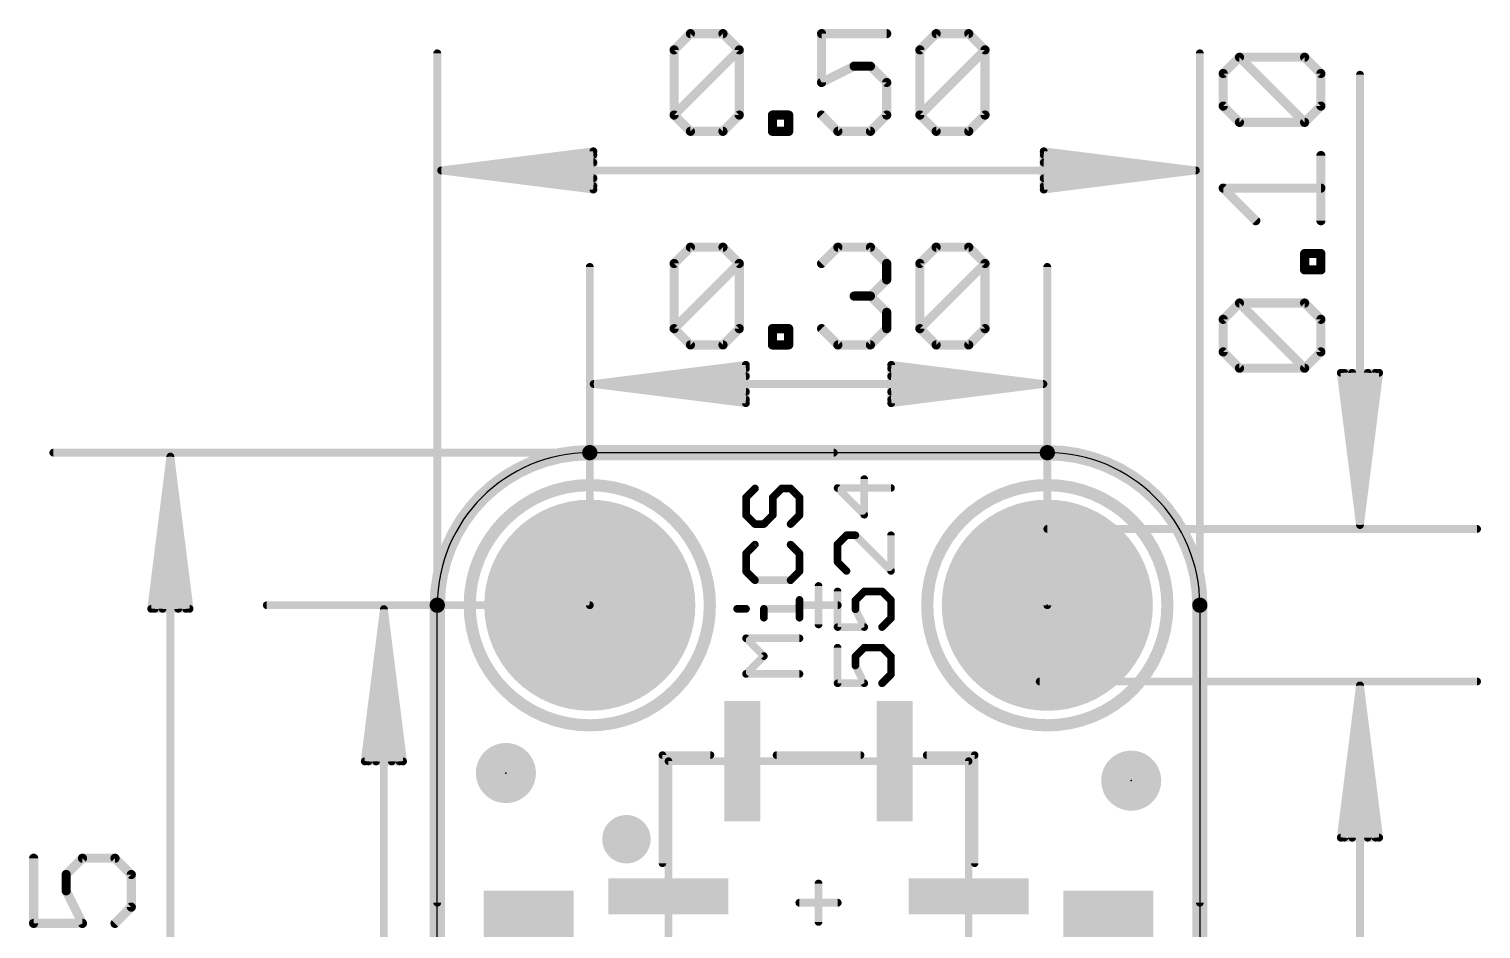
# Model space of a CAD drawing. Extents: x -6.8 to 18.4, y -5.3 to 26.1.
# Drawn here: x -6.8 to 17.38, y 11.12 to 26.1 of the extents above; entities that cross this region are included whole.
import ezdxf

# ---------------------------------------------------------------- set-up
doc = ezdxf.new("R2010")
doc.units = 0
for name, color, linetype in [('1', 12, 'CONTINUOUS'), ('17', 110, 'CONTINUOUS'), ('20', 53, 'CONTINUOUS'), ('21', 40, 'CONTINUOUS'), ('23', 40, 'CONTINUOUS'), ('47', 253, 'CONTINUOUS'), ('51', 253, 'CONTINUOUS')]:
    doc.layers.add(name, color=color, linetype=linetype)

# ---------------------------------------------------------------- blocks, each defined once
blk = doc.blocks.new('PIE')
at = {"const_width": 0.5}
blk.add_lwpolyline([(0, -0.25, 1), (0, 0.25, 1), (0, -0.25)], format="xyb", dxfattribs=at)
blk = doc.blocks.new('RECT')
blk.add_solid([(-0.5, -0.5), (0.5, -0.5), (-0.5, 0.5), (0.5, 0.5)])
blk = doc.blocks.new('ROUNDP')
at = {"const_width": 0.5}
blk.add_lwpolyline([(0, -0.25, 1), (0, 0.25, 1), (0, -0.25)], format="xyb", dxfattribs=at)

msp = doc.modelspace()

# ---------------------------------------------------------------- linework, layer by layer
at = {"layer": '1'}
for points, const_width in [([(2.54, 19.05, 0.4142), (0, 16.51)], 0.254), ([(2.54, 19.1135, 1), (2.54, 18.9865)], 0.127), ([(2.54, 18.9865, 1), (2.54, 19.1135)], 0.127), ([(12.7, 16.51, 0.4142), (10.16, 19.05)], 0.254), ([(10.16, 19.1135, 1), (10.16, 18.9865)], 0.127), ([(10.16, 18.9865, 1), (10.16, 19.1135)], 0.127), ([(0.0635, 16.51, 1), (-0.0635, 16.51)], 0.127), ([(-0.0635, 16.51, 1), (0.0635, 16.51)], 0.127), ([(12.7635, 16.51, 1), (12.6365, 16.51)], 0.127), ([(12.6365, 16.51, 1), (12.7635, 16.51)], 0.127)]:
    msp.add_lwpolyline(points, format="xyb", dxfattribs=dict(at, const_width=const_width))
at = {"layer": '1', "const_width": 0.254}
for points in [[(2.54, 19.05), (10.16, 19.05)], [(0, 0), (0, 16.51)], [(12.7, 16.51), (12.7, 0)]]:
    msp.add_lwpolyline(points, dxfattribs=at)
at = {"layer": '20'}
for p, q in [((2.54, 19.05), (10.16, 19.05)), ((0, 2.54), (0, 16.51)), ((12.7, 16.51), (12.7, 2.54))]:
    msp.add_line(p, q, dxfattribs=at)
for centre, start, end in [((2.54, 16.51), 90, 180), ((10.16, 16.51), 0, 90)]:
    msp.add_arc(centre, 2.54, start, end, dxfattribs=at)
at = {"layer": '21', "const_width": 0.127}
for points in [[(7.1116, 18.017), (7.1116, 18.6102)], [(5.291, 18.4543), (5.1427, 18.306)], [(5.5876, 18.306), (5.7359, 18.4543)], [(5.7359, 18.4543), (5.8842, 18.4543)], [(5.8842, 18.4543), (6.0325, 18.306)], [(7.5565, 18.4619), (6.6667, 18.4619)], [(6.6667, 18.4619), (7.1116, 18.017)], [(5.1427, 18.306), (5.1427, 18.0094)], [(5.5876, 18.0094), (5.5876, 18.306)], [(6.0325, 18.306), (6.0325, 18.0094)], [(5.1427, 18.0094), (5.291, 17.8611)], [(5.291, 17.8611), (5.4393, 17.8611)], [(5.4393, 17.8611), (5.5876, 18.0094)], [(6.0325, 18.0094), (5.8842, 17.8611)], [(6.815, 17.6747), (6.6667, 17.5264)], [(6.9633, 17.6747), (6.815, 17.6747)], [(7.5565, 17.0815), (6.9633, 17.6747)], [(7.5565, 17.6747), (7.5565, 17.0815)], [(5.291, 17.5187), (5.1427, 17.3705)], [(5.1427, 17.3705), (5.1427, 17.0739)], [(6.0325, 17.3705), (5.8842, 17.5187)], [(6.0325, 17.0739), (6.0325, 17.3705)], [(6.6667, 17.5264), (6.6667, 17.2298)], [(6.6667, 17.2298), (6.815, 17.0815)], [(5.1427, 17.0739), (5.291, 16.9256)], [(5.291, 16.9256), (5.8842, 16.9256)], [(5.8842, 16.9256), (6.0325, 17.0739)], [(6.6667, 16.7392), (6.6667, 16.146)], [(6.9633, 16.5909), (7.1116, 16.7392)], [(7.1116, 16.7392), (7.4082, 16.7392)], [(7.4082, 16.7392), (7.5565, 16.5909)], [(4.9944, 16.4502), (5.1427, 16.4502)], [(5.4393, 16.3019), (5.4393, 16.4502)], [(5.4393, 16.4502), (6.0325, 16.4502)], [(6.0325, 16.3019), (6.0325, 16.5985)], [(6.9633, 16.4426), (6.9633, 16.5909)], [(7.1116, 16.146), (6.9633, 16.4426)], [(7.5565, 16.5909), (7.5565, 16.2943)], [(6.6667, 16.146), (7.1116, 16.146)], [(7.5565, 16.2943), (7.4082, 16.146)], [(5.4393, 15.663), (5.1427, 15.9596)], [(5.1427, 15.9596), (6.0325, 15.9596)], [(5.1427, 15.3664), (5.4393, 15.663)], [(6.6667, 15.8036), (6.6667, 15.2105)], [(6.9633, 15.6553), (7.1116, 15.8036)], [(6.9633, 15.507), (6.9633, 15.6553)], [(7.1116, 15.8036), (7.4082, 15.8036)], [(7.4082, 15.8036), (7.5565, 15.6553)], [(7.5565, 15.6553), (7.5565, 15.3588)], [(7.1116, 15.2105), (6.9633, 15.507)], [(6.0325, 15.3664), (5.1427, 15.3664)], [(6.6667, 15.2105), (7.1116, 15.2105)], [(7.5565, 15.3588), (7.4082, 15.2105)], [(3.75, 12.214), (3.75, 14.014)], [(3.75, 14.014), (4.55, 14.014)], [(5.65, 14.014), (7.05, 14.014)], [(8.95, 14.014), (8.15, 14.014)], [(8.95, 12.214), (8.95, 14.014)]]:
    msp.add_lwpolyline(points, dxfattribs=at)
at = {"layer": '21'}
for points, const_width in [([(7.1434, 18.6102, 1), (7.0799, 18.6102)], 0.0635), ([(2.54, 14.51, 1), (2.54, 18.51, 1), (2.54, 14.51)], 0.2032), ([(5.3135, 18.4318, 1), (5.2686, 18.4767)], 0.0635), ([(5.7359, 18.486, 1), (5.7359, 18.4225)], 0.0635), ([(5.7584, 18.4318, 1), (5.7135, 18.4767)], 0.0635), ([(5.9067, 18.4767, 1), (5.8618, 18.4318)], 0.0635), ([(5.8842, 18.4225, 1), (5.8842, 18.486)], 0.0635), ([(6.6667, 18.4936, 1), (6.6667, 18.4301)], 0.0635), ([(6.6892, 18.4843, 1), (6.6443, 18.4394)], 0.0635), ([(7.5565, 18.4301, 1), (7.5565, 18.4936)], 0.0635), ([(10.16, 14.51, 1), (10.16, 18.51, 1), (10.16, 14.51)], 0.2032), ([(5.1745, 18.306, 1), (5.111, 18.306)], 0.0635), ([(5.1203, 18.3284, 1), (5.1652, 18.2835)], 0.0635), ([(5.6194, 18.306, 1), (5.5559, 18.306)], 0.0635), ([(5.5652, 18.3284, 1), (5.6101, 18.2835)], 0.0635), ([(6.0643, 18.306, 1), (6.0008, 18.306)], 0.0635), ([(6.01, 18.2835, 1), (6.055, 18.3284)], 0.0635), ([(5.111, 18.0094, 1), (5.1745, 18.0094)], 0.0635), ([(5.1652, 18.0318, 1), (5.1203, 17.9869)], 0.0635), ([(5.291, 17.8928, 1), (5.291, 17.8293)], 0.0635), ([(5.2686, 17.8386, 1), (5.3135, 17.8835)], 0.0635), ([(5.4169, 17.8835, 1), (5.4618, 17.8386)], 0.0635), ([(5.4393, 17.8293, 1), (5.4393, 17.8928)], 0.0635), ([(5.5559, 18.0094, 1), (5.6194, 18.0094)], 0.0635), ([(5.6101, 17.9869, 1), (5.5652, 18.0318)], 0.0635), ([(5.8618, 17.8835, 1), (5.9067, 17.8386)], 0.0635), ([(6.0008, 18.0094, 1), (6.0643, 18.0094)], 0.0635), ([(6.055, 17.9869, 1), (6.01, 18.0318)], 0.0635), ([(7.0799, 18.017, 1), (7.1434, 18.017)], 0.0635), ([(7.0892, 17.9946, 1), (7.1341, 18.0395)], 0.0635), ([(6.815, 17.7064, 1), (6.815, 17.6429)], 0.0635), ([(6.8375, 17.6522, 1), (6.7926, 17.6971)], 0.0635), ([(6.9858, 17.6971, 1), (6.9409, 17.6522)], 0.0635), ([(6.9633, 17.6429, 1), (6.9633, 17.7064)], 0.0635), ([(7.5883, 17.6747, 1), (7.5248, 17.6747)], 0.0635), ([(5.1745, 17.3705, 1), (5.111, 17.3705)], 0.0635), ([(5.1203, 17.3929, 1), (5.1652, 17.348)], 0.0635), ([(5.3135, 17.4963, 1), (5.2686, 17.5412)], 0.0635), ([(5.9067, 17.5412, 1), (5.8618, 17.4963)], 0.0635), ([(6.0643, 17.3705, 1), (6.0008, 17.3705)], 0.0635), ([(6.01, 17.348, 1), (6.055, 17.3929)], 0.0635), ([(6.6985, 17.5264, 1), (6.635, 17.5264)], 0.0635), ([(6.6443, 17.5488, 1), (6.6892, 17.5039)], 0.0635), ([(6.6892, 17.2522, 1), (6.6443, 17.2073)], 0.0635), ([(6.635, 17.2298, 1), (6.6985, 17.2298)], 0.0635), ([(5.111, 17.0739, 1), (5.1745, 17.0739)], 0.0635), ([(5.1652, 17.0963, 1), (5.1203, 17.0514)], 0.0635), ([(5.291, 16.9573, 1), (5.291, 16.8938)], 0.0635), ([(5.2686, 16.9031, 1), (5.3135, 16.948)], 0.0635), ([(5.8618, 16.948, 1), (5.9067, 16.9031)], 0.0635), ([(5.8842, 16.8938, 1), (5.8842, 16.9573)], 0.0635), ([(6.0008, 17.0739, 1), (6.0643, 17.0739)], 0.0635), ([(6.055, 17.0514, 1), (6.01, 17.0963)], 0.0635), ([(6.7926, 17.059, 1), (6.8375, 17.1039)], 0.0635), ([(7.5248, 17.0815, 1), (7.5883, 17.0815)], 0.0635), ([(7.534, 17.059, 1), (7.579, 17.1039)], 0.0635), ([(6.6985, 16.7392, 1), (6.635, 16.7392)], 0.0635), ([(7.1116, 16.7709, 1), (7.1116, 16.7074)], 0.0635), ([(7.1341, 16.7167, 1), (7.0892, 16.7616)], 0.0635), ([(7.4307, 16.7616, 1), (7.3858, 16.7167)], 0.0635), ([(7.4082, 16.7074, 1), (7.4082, 16.7709)], 0.0635), ([(4.9944, 16.4819, 1), (4.9944, 16.4184)], 0.0635), ([(5.1427, 16.4184, 1), (5.1427, 16.4819)], 0.0635), ([(5.4393, 16.4819, 1), (5.4393, 16.4184)], 0.0635), ([(5.4711, 16.4502, 1), (5.4076, 16.4502)], 0.0635), ([(6.0643, 16.5985, 1), (6.0008, 16.5985)], 0.0635), ([(6.0325, 16.4184, 1), (6.0325, 16.4819)], 0.0635), ([(6.9917, 16.4568, 1), (6.9349, 16.4284)], 0.0635), ([(6.9951, 16.5909, 1), (6.9316, 16.5909)], 0.0635), ([(6.9409, 16.6133, 1), (6.9858, 16.5684)], 0.0635), ([(6.9316, 16.4426, 1), (6.9951, 16.4426)], 0.0635), ([(7.5883, 16.5909, 1), (7.5248, 16.5909)], 0.0635), ([(7.534, 16.5684, 1), (7.579, 16.6133)], 0.0635), ([(5.4076, 16.3019, 1), (5.4711, 16.3019)], 0.0635), ([(6.0008, 16.3019, 1), (6.0643, 16.3019)], 0.0635), ([(6.6667, 16.1777, 1), (6.6667, 16.1142)], 0.0635), ([(7.1116, 16.1142, 1), (7.1116, 16.1777)], 0.0635), ([(7.5248, 16.2943, 1), (7.5883, 16.2943)], 0.0635), ([(7.579, 16.2718, 1), (7.534, 16.3167)], 0.0635), ([(5.1427, 15.9913, 1), (5.1427, 15.9278)], 0.0635), ([(5.1652, 15.982, 1), (5.1203, 15.9371)], 0.0635), ([(6.0325, 15.9278, 1), (6.0325, 15.9913)], 0.0635), ([(6.635, 16.146, 1), (6.6985, 16.146)], 0.0635), ([(7.0832, 16.1318, 1), (7.14, 16.1602)], 0.0635), ([(7.3858, 16.1684, 1), (7.4307, 16.1235)], 0.0635), ([(5.4618, 15.6405, 1), (5.4169, 15.6854)], 0.0635), ([(6.6985, 15.8036, 1), (6.635, 15.8036)], 0.0635), ([(6.9951, 15.6553, 1), (6.9316, 15.6553)], 0.0635), ([(7.1116, 15.8354, 1), (7.1116, 15.7719)], 0.0635), ([(7.1341, 15.7812, 1), (7.0892, 15.8261)], 0.0635), ([(7.4307, 15.8261, 1), (7.3858, 15.7812)], 0.0635), ([(7.4082, 15.7719, 1), (7.4082, 15.8354)], 0.0635), ([(7.5883, 15.6553, 1), (7.5248, 15.6553)], 0.0635), ([(5.4169, 15.6405, 1), (5.4618, 15.6854)], 0.0635), ([(6.9917, 15.5212, 1), (6.9349, 15.4928)], 0.0635), ([(6.9409, 15.6778, 1), (6.9858, 15.6329)], 0.0635), ([(6.9316, 15.507, 1), (6.9951, 15.507)], 0.0635), ([(7.534, 15.6329, 1), (7.579, 15.6778)], 0.0635), ([(5.1427, 15.3981, 1), (5.1427, 15.3346)], 0.0635), ([(5.1203, 15.3888, 1), (5.1652, 15.3439)], 0.0635), ([(6.0325, 15.3346, 1), (6.0325, 15.3981)], 0.0635), ([(6.6667, 15.2422, 1), (6.6667, 15.1787)], 0.0635), ([(6.635, 15.2105, 1), (6.6985, 15.2105)], 0.0635), ([(7.0832, 15.1963, 1), (7.14, 15.2247)], 0.0635), ([(7.1116, 15.1787, 1), (7.1116, 15.2422)], 0.0635), ([(7.3858, 15.2329, 1), (7.4307, 15.188)], 0.0635), ([(7.5248, 15.3588, 1), (7.5883, 15.3588)], 0.0635), ([(7.579, 15.3363, 1), (7.534, 15.3812)], 0.0635), ([(3.7818, 14.014, 1), (3.7182, 14.014)], 0.0635), ([(3.75, 14.0458, 1), (3.75, 13.9823)], 0.0635), ([(4.55, 13.9823, 1), (4.55, 14.0458)], 0.0635), ([(5.65, 14.0458, 1), (5.65, 13.9823)], 0.0635), ([(7.05, 13.9823, 1), (7.05, 14.0458)], 0.0635), ([(8.15, 14.0458, 1), (8.15, 13.9823)], 0.0635), ([(8.9818, 14.014, 1), (8.9183, 14.014)], 0.0635), ([(8.95, 13.9823, 1), (8.95, 14.0458)], 0.0635), ([(3.15, 12.414, 1), (3.15, 12.814, 1), (3.15, 12.414)], 0.4064), ([(3.7182, 12.214, 1), (3.7818, 12.214)], 0.0635), ([(8.9183, 12.214, 1), (8.9818, 12.214)], 0.0635)]:
    msp.add_lwpolyline(points, format="xyb", dxfattribs=dict(at, const_width=const_width))
at = {"layer": '23'}
for p in [(2.54, 16.51), (10.16, 16.51), (1.143, 13.716), (11.557, 13.589)]:
    msp.add_point(p, dxfattribs=at)
at = {"layer": '47'}
for points, const_width in [([(3.9448, 25.7555), (4.216, 26.0267)], 0.1524), ([(4.216, 26.0267), (4.7583, 26.0267)], 0.1524), ([(4.7583, 26.0267), (5.0295, 25.7555)], 0.1524), ([(7.4852, 26.0267), (6.4005, 26.0267)], 0.1524), ([(6.4005, 26.0267), (6.4005, 25.2132)], 0.1524), ([(8.0377, 25.7555), (8.3089, 26.0267)], 0.1524), ([(8.3089, 26.0267), (8.8512, 26.0267)], 0.1524), ([(8.8512, 26.0267), (9.1224, 25.7555)], 0.1524), ([(0, 11.557), (0, 25.699)], 0.13), ([(3.9448, 24.6709), (3.9448, 25.7555)], 0.1524), ([(3.9448, 24.6709), (5.0295, 25.7555)], 0.1524), ([(5.0295, 25.7555), (5.0295, 24.6709)], 0.1524), ([(8.0377, 24.6709), (8.0377, 25.7555)], 0.1524), ([(8.0377, 24.6709), (9.1224, 25.7555)], 0.1524), ([(9.1224, 25.7555), (9.1224, 24.6709)], 0.1524), ([(12.7, 11.557), (12.7, 25.699)], 0.13), ([(13.0893, 25.3626), (13.3605, 25.6338)], 0.1524), ([(13.3605, 25.6338), (14.4451, 25.6338)], 0.1524), ([(14.4451, 24.5491), (13.3605, 25.6338)], 0.1524), ([(14.4451, 25.6338), (14.7163, 25.3626)], 0.1524), ([(6.4005, 25.2132), (6.9429, 25.4844)], 0.1524), ([(6.9429, 25.4844), (7.214, 25.4844)], 0.1524), ([(7.214, 25.4844), (7.4852, 25.2132)], 0.1524), ([(13.0893, 24.8203), (13.0893, 25.3626)], 0.1524), ([(14.7163, 25.3626), (14.7163, 24.8203)], 0.1524), ([(15.367, 17.845), (15.367, 25.3428)], 0.13), ([(7.4852, 25.2132), (7.4852, 24.6709)], 0.1524), ([(4.216, 24.3997), (3.9448, 24.6709)], 0.1524), ([(5.0295, 24.6709), (4.7583, 24.3997)], 0.1524), ([(5.582, 24.3997), (5.582, 24.6709)], 0.1524), ([(5.582, 24.6709), (5.8531, 24.6709)], 0.1524), ([(5.8531, 24.6709), (5.8531, 24.3997)], 0.1524), ([(6.6717, 24.3997), (6.4005, 24.6709)], 0.1524), ([(7.4852, 24.6709), (7.214, 24.3997)], 0.1524), ([(8.3089, 24.3997), (8.0377, 24.6709)], 0.1524), ([(9.1224, 24.6709), (8.8512, 24.3997)], 0.1524), ([(13.3605, 24.5491), (13.0893, 24.8203)], 0.1524), ([(14.7163, 24.8203), (14.4451, 24.5491)], 0.1524), ([(4.7583, 24.3997), (4.216, 24.3997)], 0.1524), ([(5.8531, 24.3997), (5.582, 24.3997)], 0.1524), ([(7.214, 24.3997), (6.6717, 24.3997)], 0.1524), ([(8.8512, 24.3997), (8.3089, 24.3997)], 0.1524), ([(14.4451, 24.5491), (13.3605, 24.5491)], 0.1524), ([(0.065, 23.749), (2.6, 24.0682)], 0.13), ([(0.065, 23.749), (2.6, 24.009)], 0.13), ([(0.065, 23.749), (2.6, 23.879)], 0.13), ([(2.6, 24.0682), (2.6, 23.4298)], 0.13), ([(12.635, 23.749), (10.1, 24.0682)], 0.13), ([(10.1, 24.0682), (10.1, 23.4298)], 0.13), ([(12.635, 23.749), (10.1, 24.009)], 0.13), ([(12.635, 23.749), (10.1, 23.879)], 0.13), ([(14.7163, 22.9119), (14.7163, 23.9966)], 0.1524), ([(0.065, 23.749), (12.635, 23.749)], 0.13), ([(2.6, 23.4298), (0.065, 23.749)], 0.13), ([(2.6, 23.619), (0.065, 23.749)], 0.13), ([(2.6, 23.489), (0.065, 23.749)], 0.13), ([(10.1, 23.4298), (12.635, 23.749)], 0.13), ([(10.1, 23.619), (12.635, 23.749)], 0.13), ([(10.1, 23.489), (12.635, 23.749)], 0.13), ([(13.6316, 22.9119), (13.0893, 23.4543)], 0.1524), ([(13.0893, 23.4543), (14.7163, 23.4543)], 0.1524), ([(3.9448, 22.1995), (4.216, 22.4707)], 0.1524), ([(4.216, 22.4707), (4.7583, 22.4707)], 0.1524), ([(4.7583, 22.4707), (5.0295, 22.1995)], 0.1524), ([(6.4005, 22.1995), (6.6717, 22.4707)], 0.1524), ([(6.6717, 22.4707), (7.214, 22.4707)], 0.1524), ([(7.214, 22.4707), (7.4852, 22.1995)], 0.1524), ([(8.0377, 22.1995), (8.3089, 22.4707)], 0.1524), ([(8.3089, 22.4707), (8.8512, 22.4707)], 0.1524), ([(8.8512, 22.4707), (9.1224, 22.1995)], 0.1524), ([(3.9448, 21.1149), (3.9448, 22.1995)], 0.1524), ([(3.9448, 21.1149), (5.0295, 22.1995)], 0.1524), ([(5.0295, 22.1995), (5.0295, 21.1149)], 0.1524), ([(7.4852, 22.1995), (7.4852, 21.9284)], 0.1524), ([(8.0377, 21.1149), (8.0377, 22.1995)], 0.1524), ([(8.0377, 21.1149), (9.1224, 22.1995)], 0.1524), ([(9.1224, 22.1995), (9.1224, 21.1149)], 0.1524), ([(14.4451, 22.0934), (14.4451, 22.3645)], 0.1524), ([(14.4451, 22.3645), (14.7163, 22.3645)], 0.1524), ([(14.7163, 22.3645), (14.7163, 22.0934)], 0.1524), ([(2.54, 16.51), (2.54, 22.143)], 0.13), ([(10.16, 16.51), (10.16, 22.143)], 0.13), ([(14.7163, 22.0934), (14.4451, 22.0934)], 0.1524), ([(7.4852, 21.9284), (7.214, 21.6572)], 0.1524), ([(7.214, 21.6572), (6.9429, 21.6572)], 0.1524), ([(7.214, 21.6572), (7.4852, 21.386)], 0.1524), ([(13.0893, 21.2697), (13.3605, 21.5409)], 0.1524), ([(13.3605, 21.5409), (14.4451, 21.5409)], 0.1524), ([(14.4451, 20.4562), (13.3605, 21.5409)], 0.1524), ([(14.4451, 21.5409), (14.7163, 21.2697)], 0.1524), ([(7.4852, 21.386), (7.4852, 21.1149)], 0.1524), ([(13.0893, 20.7274), (13.0893, 21.2697)], 0.1524), ([(14.7163, 21.2697), (14.7163, 20.7274)], 0.1524), ([(4.216, 20.8437), (3.9448, 21.1149)], 0.1524), ([(5.0295, 21.1149), (4.7583, 20.8437)], 0.1524), ([(5.582, 20.8437), (5.582, 21.1149)], 0.1524), ([(5.582, 21.1149), (5.8531, 21.1149)], 0.1524), ([(5.8531, 21.1149), (5.8531, 20.8437)], 0.1524), ([(6.6717, 20.8437), (6.4005, 21.1149)], 0.1524), ([(7.4852, 21.1149), (7.214, 20.8437)], 0.1524), ([(8.3089, 20.8437), (8.0377, 21.1149)], 0.1524), ([(9.1224, 21.1149), (8.8512, 20.8437)], 0.1524), ([(4.7583, 20.8437), (4.216, 20.8437)], 0.1524), ([(5.8531, 20.8437), (5.582, 20.8437)], 0.1524), ([(7.214, 20.8437), (6.6717, 20.8437)], 0.1524), ([(8.8512, 20.8437), (8.3089, 20.8437)], 0.1524), ([(13.3605, 20.4562), (13.0893, 20.7274)], 0.1524), ([(14.7163, 20.7274), (14.4451, 20.4562)], 0.1524), ([(2.605, 20.193), (5.14, 20.5122)], 0.13), ([(5.14, 20.5122), (5.14, 19.8738)], 0.13), ([(10.095, 20.193), (7.56, 20.5122)], 0.13), ([(7.56, 20.5122), (7.56, 19.8738)], 0.13), ([(2.605, 20.193), (5.14, 20.453)], 0.13), ([(2.605, 20.193), (5.14, 20.323)], 0.13), ([(10.095, 20.193), (7.56, 20.453)], 0.13), ([(10.095, 20.193), (7.56, 20.323)], 0.13), ([(14.4451, 20.4562), (13.3605, 20.4562)], 0.1524), ([(15.367, 17.845), (15.0478, 20.38)], 0.13), ([(15.0478, 20.38), (15.6862, 20.38)], 0.13), ([(15.367, 17.845), (15.107, 20.38)], 0.13), ([(15.367, 17.845), (15.237, 20.38)], 0.13), ([(15.6862, 20.38), (15.367, 17.845)], 0.13), ([(15.497, 20.38), (15.367, 17.845)], 0.13), ([(15.627, 20.38), (15.367, 17.845)], 0.13), ([(2.605, 20.193), (10.095, 20.193)], 0.13), ([(5.14, 19.8738), (2.605, 20.193)], 0.13), ([(5.14, 20.063), (2.605, 20.193)], 0.13), ([(5.14, 19.933), (2.605, 20.193)], 0.13), ([(7.56, 19.8738), (10.095, 20.193)], 0.13), ([(7.56, 20.063), (10.095, 20.193)], 0.13), ([(7.56, 19.933), (10.095, 20.193)], 0.13), ([(6.604, 19.05), (-6.395, 19.05)], 0.13), ([(-4.445, 18.985), (-4.7642, 16.45)], 0.13), ([(-4.445, 18.985), (-4.705, 16.45)], 0.13), ([(-4.445, 18.985), (-4.575, 16.45)], 0.13), ([(-4.445, 0.065), (-4.445, 18.985)], 0.13), ([(-4.1258, 16.45), (-4.445, 18.985)], 0.13), ([(-4.315, 16.45), (-4.445, 18.985)], 0.13), ([(-4.185, 16.45), (-4.445, 18.985)], 0.13), ([(10.16, 17.78), (17.317, 17.78)], 0.13), ([(6.35, 16.1908), (6.35, 16.8292)], 0.13), ([(-4.7642, 16.45), (-4.1258, 16.45)], 0.13), ([(2.54, 16.51), (-2.839, 16.51)], 0.13), ([(-0.889, 16.445), (-1.2082, 13.91)], 0.13), ([(-0.889, 16.445), (-1.149, 13.91)], 0.13), ([(-0.889, 16.445), (-1.019, 13.91)], 0.13), ([(-0.889, 16.445), (-0.889, 0.065)], 0.13), ([(-0.5698, 13.91), (-0.889, 16.445)], 0.13), ([(-0.759, 13.91), (-0.889, 16.445)], 0.13), ([(-0.629, 13.91), (-0.889, 16.445)], 0.13), ([(6.0308, 16.51), (6.6692, 16.51)], 0.13), ([(10.033, 15.24), (17.317, 15.24)], 0.13), ([(15.367, 15.175), (15.0478, 12.64)], 0.13), ([(15.367, 15.175), (15.107, 12.64)], 0.13), ([(15.367, 15.175), (15.237, 12.64)], 0.13), ([(15.367, 15.175), (15.367, 10.04)], 0.13), ([(15.6862, 12.64), (15.367, 15.175)], 0.13), ([(15.497, 12.64), (15.367, 15.175)], 0.13), ([(15.627, 12.64), (15.367, 15.175)], 0.13), ([(-1.2082, 13.91), (-0.5698, 13.91)], 0.13), ([(15.0478, 12.64), (15.6862, 12.64)], 0.13), ([(-6.7227, 12.2974), (-6.7227, 11.2127)], 0.1524), ([(-6.1804, 12.0262), (-5.9092, 12.2974)], 0.1524), ([(-5.9092, 12.2974), (-5.3669, 12.2974)], 0.1524), ([(-5.3669, 12.2974), (-5.0957, 12.0262)], 0.1524), ([(-6.1804, 11.755), (-6.1804, 12.0262)], 0.1524), ([(-5.0957, 12.0262), (-5.0957, 11.4839)], 0.1524), ([(6.35, 11.2378), (6.35, 11.8762)], 0.13), ([(-5.9092, 11.2127), (-6.1804, 11.755)], 0.1524), ([(6.0308, 11.557), (6.6692, 11.557)], 0.13), ([(-5.0957, 11.4839), (-5.3669, 11.2127)], 0.1524), ([(-6.7227, 11.2127), (-5.9092, 11.2127)], 0.1524)]:
    msp.add_lwpolyline(points, dxfattribs=dict(at, const_width=const_width))
for points, const_width in [([(4.216, 26.0648, 1), (4.216, 25.9886)], 0.0762), ([(4.2429, 25.9997, 1), (4.189, 26.0536)], 0.0762), ([(4.7852, 26.0536, 1), (4.7314, 25.9997)], 0.0762), ([(4.7583, 25.9886, 1), (4.7583, 26.0648)], 0.0762), ([(6.4005, 26.0648, 1), (6.4005, 25.9886)], 0.0762), ([(6.4386, 26.0267, 1), (6.3624, 26.0267)], 0.0762), ([(7.4852, 25.9886, 1), (7.4852, 26.0648)], 0.0762), ([(8.3089, 26.0648, 1), (8.3089, 25.9886)], 0.0762), ([(8.3358, 25.9997, 1), (8.2819, 26.0536)], 0.0762), ([(8.8781, 26.0536, 1), (8.8243, 25.9997)], 0.0762), ([(8.8512, 25.9886, 1), (8.8512, 26.0648)], 0.0762), ([(0.0325, 25.699, 1), (-0.0325, 25.699)], 0.065), ([(3.9829, 25.7555, 1), (3.9067, 25.7555)], 0.0762), ([(3.9179, 25.7825, 1), (3.9718, 25.7286)], 0.0762), ([(5.0676, 25.7555, 1), (4.9914, 25.7555)], 0.0762), ([(5.0564, 25.7286, 1), (5.0025, 25.7825)], 0.0762), ([(5.0025, 25.7286, 1), (5.0564, 25.7825)], 0.0762), ([(8.0758, 25.7555, 1), (7.9996, 25.7555)], 0.0762), ([(8.0108, 25.7825, 1), (8.0646, 25.7286)], 0.0762), ([(9.1605, 25.7555, 1), (9.0843, 25.7555)], 0.0762), ([(9.1493, 25.7286, 1), (9.0954, 25.7825)], 0.0762), ([(9.0954, 25.7286, 1), (9.1493, 25.7825)], 0.0762), ([(12.7325, 25.699, 1), (12.6675, 25.699)], 0.065), ([(13.3874, 25.6607, 1), (13.3335, 25.6068)], 0.0762), ([(13.3605, 25.6719, 1), (13.3605, 25.5957)], 0.0762), ([(13.3874, 25.6068, 1), (13.3335, 25.6607)], 0.0762), ([(14.4721, 25.6607, 1), (14.4182, 25.6068)], 0.0762), ([(14.4451, 25.5957, 1), (14.4451, 25.6719)], 0.0762), ([(6.9429, 25.5225, 1), (6.9429, 25.4463)], 0.0762), ([(6.9599, 25.4503, 1), (6.9258, 25.5184)], 0.0762), ([(7.241, 25.5113, 1), (7.1871, 25.4574)], 0.0762), ([(7.214, 25.4463, 1), (7.214, 25.5225)], 0.0762), ([(13.1274, 25.3626, 1), (13.0512, 25.3626)], 0.0762), ([(13.0624, 25.3895, 1), (13.1163, 25.3356)], 0.0762), ([(14.7544, 25.3626, 1), (14.6782, 25.3626)], 0.0762), ([(14.6894, 25.3356, 1), (14.7432, 25.3895)], 0.0762), ([(15.3995, 25.3428, 1), (15.3345, 25.3428)], 0.065), ([(6.3835, 25.2473, 1), (6.4176, 25.1791)], 0.0762), ([(6.3624, 25.2132, 1), (6.4386, 25.2132)], 0.0762), ([(7.5233, 25.2132, 1), (7.4471, 25.2132)], 0.0762), ([(7.4583, 25.1863, 1), (7.5121, 25.2401)], 0.0762), ([(3.9718, 24.6978, 1), (3.9179, 24.6439)], 0.0762), ([(3.9179, 24.6978, 1), (3.9718, 24.6439)], 0.0762), ([(3.9067, 24.6709, 1), (3.9829, 24.6709)], 0.0762), ([(4.9914, 24.6709, 1), (5.0676, 24.6709)], 0.0762), ([(5.0564, 24.6439, 1), (5.0025, 24.6978)], 0.0762), ([(5.6201, 24.6709, 1), (5.5439, 24.6709)], 0.0762), ([(5.582, 24.709, 1), (5.582, 24.6328)], 0.0762), ([(5.8912, 24.6709, 1), (5.815, 24.6709)], 0.0762), ([(5.8531, 24.6328, 1), (5.8531, 24.709)], 0.0762), ([(6.4275, 24.6978, 1), (6.3736, 24.6439)], 0.0762), ([(7.4471, 24.6709, 1), (7.5233, 24.6709)], 0.0762), ([(7.5121, 24.6439, 1), (7.4583, 24.6978)], 0.0762), ([(8.0646, 24.6978, 1), (8.0108, 24.6439)], 0.0762), ([(8.0108, 24.6978, 1), (8.0646, 24.6439)], 0.0762), ([(7.9996, 24.6709, 1), (8.0758, 24.6709)], 0.0762), ([(9.0843, 24.6709, 1), (9.1605, 24.6709)], 0.0762), ([(9.1493, 24.6439, 1), (9.0954, 24.6978)], 0.0762), ([(13.1163, 24.8472, 1), (13.0624, 24.7933)], 0.0762), ([(13.0512, 24.8203, 1), (13.1274, 24.8203)], 0.0762), ([(14.6782, 24.8203, 1), (14.7544, 24.8203)], 0.0762), ([(14.7432, 24.7933, 1), (14.6894, 24.8472)], 0.0762), ([(4.216, 24.4378, 1), (4.216, 24.3616)], 0.0762), ([(4.189, 24.3728, 1), (4.2429, 24.4266)], 0.0762), ([(4.7314, 24.4266, 1), (4.7852, 24.3728)], 0.0762), ([(4.7583, 24.3616, 1), (4.7583, 24.4378)], 0.0762), ([(5.582, 24.4378, 1), (5.582, 24.3616)], 0.0762), ([(5.5439, 24.3997, 1), (5.6201, 24.3997)], 0.0762), ([(5.815, 24.3997, 1), (5.8912, 24.3997)], 0.0762), ([(5.8531, 24.3616, 1), (5.8531, 24.4378)], 0.0762), ([(6.6717, 24.4378, 1), (6.6717, 24.3616)], 0.0762), ([(6.6448, 24.3728, 1), (6.6986, 24.4266)], 0.0762), ([(7.1871, 24.4266, 1), (7.241, 24.3728)], 0.0762), ([(7.214, 24.3616, 1), (7.214, 24.4378)], 0.0762), ([(8.3089, 24.4378, 1), (8.3089, 24.3616)], 0.0762), ([(8.2819, 24.3728, 1), (8.3358, 24.4266)], 0.0762), ([(8.8243, 24.4266, 1), (8.8781, 24.3728)], 0.0762), ([(8.8512, 24.3616, 1), (8.8512, 24.4378)], 0.0762), ([(13.3605, 24.5872, 1), (13.3605, 24.511)], 0.0762), ([(13.3335, 24.5221, 1), (13.3874, 24.576)], 0.0762), ([(14.4182, 24.576, 1), (14.4721, 24.5221)], 0.0762), ([(14.4182, 24.5221, 1), (14.4721, 24.576)], 0.0762), ([(14.4451, 24.511, 1), (14.4451, 24.5872)], 0.0762), ([(2.6325, 24.0682, 1), (2.5675, 24.0682)], 0.065), ([(2.6041, 24.036, 1), (2.5959, 24.1005)], 0.065), ([(2.6033, 23.9767, 1), (2.5967, 24.0413)], 0.065), ([(2.6017, 23.8465, 1), (2.5983, 23.9115)], 0.065), ([(10.1041, 24.1005, 1), (10.0959, 24.036)], 0.065), ([(10.1325, 24.0682, 1), (10.0675, 24.0682)], 0.065), ([(10.1033, 24.0413, 1), (10.0967, 23.9767)], 0.065), ([(10.1017, 23.9115, 1), (10.0983, 23.8465)], 0.065), ([(14.7544, 23.9966, 1), (14.6782, 23.9966)], 0.0762), ([(0.065, 23.7815, 1), (0.065, 23.7165)], 0.065), ([(0.0691, 23.7812, 1), (0.0609, 23.7168)], 0.065), ([(0.0633, 23.7815, 1), (0.0667, 23.7165)], 0.065), ([(0.0667, 23.7815, 1), (0.0633, 23.7165)], 0.065), ([(0.0683, 23.7813, 1), (0.0617, 23.7167)], 0.065), ([(0.0617, 23.7813, 1), (0.0683, 23.7167)], 0.065), ([(0.0609, 23.7812, 1), (0.0691, 23.7168)], 0.065), ([(12.6391, 23.7168, 1), (12.6309, 23.7812)], 0.065), ([(12.6309, 23.7168, 1), (12.6391, 23.7812)], 0.065), ([(12.6383, 23.7167, 1), (12.6317, 23.7813)], 0.065), ([(12.6317, 23.7167, 1), (12.6383, 23.7813)], 0.065), ([(12.6333, 23.7165, 1), (12.6367, 23.7815)], 0.065), ([(12.6367, 23.7165, 1), (12.6333, 23.7815)], 0.065), ([(12.635, 23.7165, 1), (12.635, 23.7815)], 0.065), ([(2.5675, 23.4298, 1), (2.6325, 23.4298)], 0.065), ([(2.5959, 23.3975, 1), (2.6041, 23.462)], 0.065), ([(2.5967, 23.4567, 1), (2.6033, 23.5213)], 0.065), ([(2.5983, 23.5865, 1), (2.6017, 23.6515)], 0.065), ([(10.0983, 23.6515, 1), (10.1017, 23.5865)], 0.065), ([(10.0967, 23.5213, 1), (10.1033, 23.4567)], 0.065), ([(10.0959, 23.462, 1), (10.1041, 23.3975)], 0.065), ([(10.0675, 23.4298, 1), (10.1325, 23.4298)], 0.065), ([(13.1163, 23.4812, 1), (13.0624, 23.4273)], 0.0762), ([(13.0893, 23.4924, 1), (13.0893, 23.4162)], 0.0762), ([(14.7163, 23.4162, 1), (14.7163, 23.4924)], 0.0762), ([(13.6047, 22.885, 1), (13.6586, 22.9389)], 0.0762), ([(14.6782, 22.9119, 1), (14.7544, 22.9119)], 0.0762), ([(4.216, 22.5088, 1), (4.216, 22.4326)], 0.0762), ([(4.2429, 22.4437, 1), (4.189, 22.4976)], 0.0762), ([(4.7852, 22.4976, 1), (4.7314, 22.4437)], 0.0762), ([(4.7583, 22.4326, 1), (4.7583, 22.5088)], 0.0762), ([(6.6717, 22.5088, 1), (6.6717, 22.4326)], 0.0762), ([(6.6986, 22.4437, 1), (6.6448, 22.4976)], 0.0762), ([(7.241, 22.4976, 1), (7.1871, 22.4437)], 0.0762), ([(7.214, 22.4326, 1), (7.214, 22.5088)], 0.0762), ([(8.3089, 22.5088, 1), (8.3089, 22.4326)], 0.0762), ([(8.3358, 22.4437, 1), (8.2819, 22.4976)], 0.0762), ([(8.8781, 22.4976, 1), (8.8243, 22.4437)], 0.0762), ([(8.8512, 22.4326, 1), (8.8512, 22.5088)], 0.0762), ([(3.9829, 22.1995, 1), (3.9067, 22.1995)], 0.0762), ([(3.9179, 22.2265, 1), (3.9718, 22.1726)], 0.0762), ([(5.0676, 22.1995, 1), (4.9914, 22.1995)], 0.0762), ([(5.0564, 22.1726, 1), (5.0025, 22.2265)], 0.0762), ([(5.0025, 22.1726, 1), (5.0564, 22.2265)], 0.0762), ([(6.3736, 22.2265, 1), (6.4275, 22.1726)], 0.0762), ([(7.5233, 22.1995, 1), (7.4471, 22.1995)], 0.0762), ([(7.4583, 22.1726, 1), (7.5121, 22.2265)], 0.0762), ([(8.0758, 22.1995, 1), (7.9996, 22.1995)], 0.0762), ([(8.0108, 22.2265, 1), (8.0646, 22.1726)], 0.0762), ([(9.1605, 22.1995, 1), (9.0843, 22.1995)], 0.0762), ([(9.1493, 22.1726, 1), (9.0954, 22.2265)], 0.0762), ([(9.0954, 22.1726, 1), (9.1493, 22.2265)], 0.0762), ([(14.4832, 22.3645, 1), (14.407, 22.3645)], 0.0762), ([(14.4451, 22.4026, 1), (14.4451, 22.3264)], 0.0762), ([(14.7544, 22.3645, 1), (14.6782, 22.3645)], 0.0762), ([(14.7163, 22.3264, 1), (14.7163, 22.4026)], 0.0762), ([(2.5725, 22.143, 1), (2.5075, 22.143)], 0.065), ([(10.1925, 22.143, 1), (10.1275, 22.143)], 0.065), ([(14.4451, 22.1315, 1), (14.4451, 22.0553)], 0.0762), ([(14.407, 22.0934, 1), (14.4832, 22.0934)], 0.0762), ([(14.6782, 22.0934, 1), (14.7544, 22.0934)], 0.0762), ([(14.7163, 22.0553, 1), (14.7163, 22.1315)], 0.0762), ([(7.4471, 21.9284, 1), (7.5233, 21.9284)], 0.0762), ([(7.5121, 21.9014, 1), (7.4583, 21.9553)], 0.0762), ([(6.9429, 21.6953, 1), (6.9429, 21.6191)], 0.0762), ([(7.241, 21.6841, 1), (7.1871, 21.6303)], 0.0762), ([(7.1871, 21.6841, 1), (7.241, 21.6303)], 0.0762), ([(7.214, 21.6191, 1), (7.214, 21.6953)], 0.0762), ([(13.3874, 21.5678, 1), (13.3335, 21.5139)], 0.0762), ([(13.3605, 21.579, 1), (13.3605, 21.5028)], 0.0762), ([(13.3874, 21.5139, 1), (13.3335, 21.5678)], 0.0762), ([(14.4721, 21.5678, 1), (14.4182, 21.5139)], 0.0762), ([(14.4451, 21.5028, 1), (14.4451, 21.579)], 0.0762), ([(7.5233, 21.386, 1), (7.4471, 21.386)], 0.0762), ([(7.4583, 21.3591, 1), (7.5121, 21.413)], 0.0762), ([(13.1274, 21.2697, 1), (13.0512, 21.2697)], 0.0762), ([(13.0624, 21.2966, 1), (13.1163, 21.2428)], 0.0762), ([(14.7544, 21.2697, 1), (14.6782, 21.2697)], 0.0762), ([(14.6894, 21.2428, 1), (14.7432, 21.2966)], 0.0762), ([(3.9718, 21.1418, 1), (3.9179, 21.0879)], 0.0762), ([(3.9179, 21.1418, 1), (3.9718, 21.0879)], 0.0762), ([(3.9067, 21.1149, 1), (3.9829, 21.1149)], 0.0762), ([(4.9914, 21.1149, 1), (5.0676, 21.1149)], 0.0762), ([(5.0564, 21.0879, 1), (5.0025, 21.1418)], 0.0762), ([(5.6201, 21.1149, 1), (5.5439, 21.1149)], 0.0762), ([(5.582, 21.153, 1), (5.582, 21.0768)], 0.0762), ([(5.8912, 21.1149, 1), (5.815, 21.1149)], 0.0762), ([(5.8531, 21.0768, 1), (5.8531, 21.153)], 0.0762), ([(6.4275, 21.1418, 1), (6.3736, 21.0879)], 0.0762), ([(7.4471, 21.1149, 1), (7.5233, 21.1149)], 0.0762), ([(7.5121, 21.0879, 1), (7.4583, 21.1418)], 0.0762), ([(8.0646, 21.1418, 1), (8.0108, 21.0879)], 0.0762), ([(8.0108, 21.1418, 1), (8.0646, 21.0879)], 0.0762), ([(7.9996, 21.1149, 1), (8.0758, 21.1149)], 0.0762), ([(9.0843, 21.1149, 1), (9.1605, 21.1149)], 0.0762), ([(9.1493, 21.0879, 1), (9.0954, 21.1418)], 0.0762), ([(4.216, 20.8818, 1), (4.216, 20.8056)], 0.0762), ([(4.189, 20.8168, 1), (4.2429, 20.8706)], 0.0762), ([(4.7314, 20.8706, 1), (4.7852, 20.8168)], 0.0762), ([(4.7583, 20.8056, 1), (4.7583, 20.8818)], 0.0762), ([(5.582, 20.8818, 1), (5.582, 20.8056)], 0.0762), ([(5.5439, 20.8437, 1), (5.6201, 20.8437)], 0.0762), ([(5.815, 20.8437, 1), (5.8912, 20.8437)], 0.0762), ([(5.8531, 20.8056, 1), (5.8531, 20.8818)], 0.0762), ([(6.6717, 20.8818, 1), (6.6717, 20.8056)], 0.0762), ([(6.6448, 20.8168, 1), (6.6986, 20.8706)], 0.0762), ([(7.1871, 20.8706, 1), (7.241, 20.8168)], 0.0762), ([(7.214, 20.8056, 1), (7.214, 20.8818)], 0.0762), ([(8.3089, 20.8818, 1), (8.3089, 20.8056)], 0.0762), ([(8.2819, 20.8168, 1), (8.3358, 20.8706)], 0.0762), ([(8.8243, 20.8706, 1), (8.8781, 20.8168)], 0.0762), ([(8.8512, 20.8056, 1), (8.8512, 20.8818)], 0.0762), ([(13.1163, 20.7543, 1), (13.0624, 20.7004)], 0.0762), ([(14.7432, 20.7004, 1), (14.6894, 20.7543)], 0.0762), ([(5.1725, 20.5122, 1), (5.1075, 20.5122)], 0.065), ([(5.1441, 20.48, 1), (5.1359, 20.5445)], 0.065), ([(7.5641, 20.5445, 1), (7.5559, 20.48)], 0.065), ([(7.5925, 20.5122, 1), (7.5275, 20.5122)], 0.065), ([(13.0512, 20.7274, 1), (13.1274, 20.7274)], 0.0762), ([(14.6782, 20.7274, 1), (14.7544, 20.7274)], 0.0762), ([(5.1433, 20.4207, 1), (5.1367, 20.4853)], 0.065), ([(5.1417, 20.2905, 1), (5.1383, 20.3555)], 0.065), ([(7.5633, 20.4853, 1), (7.5567, 20.4207)], 0.065), ([(7.5617, 20.3555, 1), (7.5583, 20.2905)], 0.065), ([(13.3605, 20.4943, 1), (13.3605, 20.4181)], 0.0762), ([(13.3335, 20.4293, 1), (13.3874, 20.4831)], 0.0762), ([(14.4182, 20.4831, 1), (14.4721, 20.4293)], 0.0762), ([(14.4182, 20.4293, 1), (14.4721, 20.4831)], 0.0762), ([(14.4451, 20.4181, 1), (14.4451, 20.4943)], 0.0762), ([(15.08, 20.3841, 1), (15.0155, 20.3759)], 0.065), ([(15.0478, 20.4125, 1), (15.0478, 20.3475)], 0.065), ([(15.1393, 20.3833, 1), (15.0747, 20.3767)], 0.065), ([(15.2695, 20.3817, 1), (15.2045, 20.3783)], 0.065), ([(15.5295, 20.3783, 1), (15.4645, 20.3817)], 0.065), ([(15.6593, 20.3767, 1), (15.5947, 20.3833)], 0.065), ([(15.7185, 20.3759, 1), (15.654, 20.3841)], 0.065), ([(15.6862, 20.3475, 1), (15.6862, 20.4125)], 0.065), ([(2.605, 20.2255, 1), (2.605, 20.1605)], 0.065), ([(2.6091, 20.2252, 1), (2.6009, 20.1608)], 0.065), ([(2.6033, 20.2255, 1), (2.6067, 20.1605)], 0.065), ([(2.6067, 20.2255, 1), (2.6033, 20.1605)], 0.065), ([(2.6083, 20.2253, 1), (2.6017, 20.1607)], 0.065), ([(2.6017, 20.2253, 1), (2.6083, 20.1607)], 0.065), ([(2.6009, 20.2252, 1), (2.6091, 20.1608)], 0.065), ([(5.1383, 20.0305, 1), (5.1417, 20.0955)], 0.065), ([(7.5583, 20.0955, 1), (7.5617, 20.0305)], 0.065), ([(10.0991, 20.1608, 1), (10.0909, 20.2252)], 0.065), ([(10.0909, 20.1608, 1), (10.0991, 20.2252)], 0.065), ([(10.0983, 20.1607, 1), (10.0917, 20.2253)], 0.065), ([(10.0917, 20.1607, 1), (10.0983, 20.2253)], 0.065), ([(10.0933, 20.1605, 1), (10.0967, 20.2255)], 0.065), ([(10.0967, 20.1605, 1), (10.0933, 20.2255)], 0.065), ([(10.095, 20.1605, 1), (10.095, 20.2255)], 0.065), ([(5.1075, 19.8738, 1), (5.1725, 19.8738)], 0.065), ([(5.1359, 19.8415, 1), (5.1441, 19.906)], 0.065), ([(5.1367, 19.9007, 1), (5.1433, 19.9653)], 0.065), ([(7.5567, 19.9653, 1), (7.5633, 19.9007)], 0.065), ([(7.5559, 19.906, 1), (7.5641, 19.8415)], 0.065), ([(7.5275, 19.8738, 1), (7.5925, 19.8738)], 0.065), ([(-6.395, 19.0825, 1), (-6.395, 19.0175)], 0.065), ([(6.604, 19.0175, 1), (6.604, 19.0825)], 0.065), ([(-4.4125, 18.985, 1), (-4.4775, 18.985)], 0.065), ([(-4.4128, 18.9891, 1), (-4.4772, 18.9809)], 0.065), ([(-4.4125, 18.9833, 1), (-4.4775, 18.9867)], 0.065), ([(-4.4125, 18.9867, 1), (-4.4775, 18.9833)], 0.065), ([(-4.4127, 18.9883, 1), (-4.4773, 18.9817)], 0.065), ([(-4.4127, 18.9817, 1), (-4.4773, 18.9883)], 0.065), ([(-4.4128, 18.9809, 1), (-4.4772, 18.9891)], 0.065), ([(10.16, 17.8125, 1), (10.16, 17.7475)], 0.065), ([(15.3348, 17.8491, 1), (15.3992, 17.8409)], 0.065), ([(15.3347, 17.8483, 1), (15.3993, 17.8417)], 0.065), ([(15.3345, 17.8433, 1), (15.3995, 17.8467)], 0.065), ([(15.3345, 17.8467, 1), (15.3995, 17.8433)], 0.065), ([(15.3345, 17.845, 1), (15.3995, 17.845)], 0.065), ([(15.3347, 17.8417, 1), (15.3993, 17.8483)], 0.065), ([(15.3348, 17.8409, 1), (15.3992, 17.8491)], 0.065), ([(17.317, 17.7475, 1), (17.317, 17.8125)], 0.065), ([(6.3825, 16.8292, 1), (6.3175, 16.8292)], 0.065), ([(-4.7965, 16.4541, 1), (-4.732, 16.4459)], 0.065), ([(-4.7642, 16.4825, 1), (-4.7642, 16.4175)], 0.065), ([(-4.7373, 16.4533, 1), (-4.6727, 16.4467)], 0.065), ([(-4.6075, 16.4517, 1), (-4.5425, 16.4483)], 0.065), ([(-4.3475, 16.4483, 1), (-4.2825, 16.4517)], 0.065), ([(-4.2173, 16.4467, 1), (-4.1527, 16.4533)], 0.065), ([(-4.158, 16.4459, 1), (-4.0935, 16.4541)], 0.065), ([(-4.1258, 16.4175, 1), (-4.1258, 16.4825)], 0.065), ([(-2.839, 16.5425, 1), (-2.839, 16.4775)], 0.065), ([(-0.8565, 16.445, 1), (-0.9215, 16.445)], 0.065), ([(-0.8568, 16.4491, 1), (-0.9212, 16.4409)], 0.065), ([(-0.8565, 16.4433, 1), (-0.9215, 16.4467)], 0.065), ([(-0.8565, 16.4467, 1), (-0.9215, 16.4433)], 0.065), ([(-0.8567, 16.4483, 1), (-0.9213, 16.4417)], 0.065), ([(-0.8567, 16.4417, 1), (-0.9213, 16.4483)], 0.065), ([(-0.8568, 16.4409, 1), (-0.9212, 16.4491)], 0.065), ([(2.5075, 16.51, 1), (2.5725, 16.51)], 0.065), ([(2.54, 16.4775, 1), (2.54, 16.5425)], 0.065), ([(6.0308, 16.5425, 1), (6.0308, 16.4775)], 0.065), ([(6.6692, 16.4775, 1), (6.6692, 16.5425)], 0.065), ([(10.1275, 16.51, 1), (10.1925, 16.51)], 0.065), ([(6.3175, 16.1908, 1), (6.3825, 16.1908)], 0.065), ([(10.033, 15.2725, 1), (10.033, 15.2075)], 0.065), ([(15.3995, 15.175, 1), (15.3345, 15.175)], 0.065), ([(15.3992, 15.1791, 1), (15.3348, 15.1709)], 0.065), ([(15.3995, 15.1733, 1), (15.3345, 15.1767)], 0.065), ([(15.3995, 15.1767, 1), (15.3345, 15.1733)], 0.065), ([(15.3993, 15.1783, 1), (15.3347, 15.1717)], 0.065), ([(15.3993, 15.1717, 1), (15.3347, 15.1783)], 0.065), ([(15.3992, 15.1709, 1), (15.3348, 15.1791)], 0.065), ([(17.317, 15.2075, 1), (17.317, 15.2725)], 0.065), ([(-1.2405, 13.9141, 1), (-1.176, 13.9059)], 0.065), ([(-1.2082, 13.9425, 1), (-1.2082, 13.8775)], 0.065), ([(-1.1813, 13.9133, 1), (-1.1167, 13.9067)], 0.065), ([(-1.0515, 13.9117, 1), (-0.9865, 13.9083)], 0.065), ([(-0.7915, 13.9083, 1), (-0.7265, 13.9117)], 0.065), ([(-0.6613, 13.9067, 1), (-0.5967, 13.9133)], 0.065), ([(-0.602, 13.9059, 1), (-0.5375, 13.9141)], 0.065), ([(-0.5698, 13.8775, 1), (-0.5698, 13.9425)], 0.065), ([(15.0155, 12.6441, 1), (15.08, 12.6359)], 0.065), ([(15.0478, 12.6725, 1), (15.0478, 12.6075)], 0.065), ([(15.0747, 12.6433, 1), (15.1393, 12.6367)], 0.065), ([(15.2045, 12.6417, 1), (15.2695, 12.6383)], 0.065), ([(15.4645, 12.6383, 1), (15.5295, 12.6417)], 0.065), ([(15.5947, 12.6367, 1), (15.6593, 12.6433)], 0.065), ([(15.654, 12.6359, 1), (15.7185, 12.6441)], 0.065), ([(15.6862, 12.6075, 1), (15.6862, 12.6725)], 0.065), ([(-6.6846, 12.2974, 1), (-6.7608, 12.2974)], 0.0762), ([(-5.9092, 12.3355, 1), (-5.9092, 12.2593)], 0.0762), ([(-5.8823, 12.2704, 1), (-5.9361, 12.3243)], 0.0762), ([(-5.3399, 12.3243, 1), (-5.3938, 12.2704)], 0.0762), ([(-5.3669, 12.2593, 1), (-5.3669, 12.3355)], 0.0762), ([(-6.1423, 12.0262, 1), (-6.2185, 12.0262)], 0.0762), ([(-6.2073, 12.0531, 1), (-6.1534, 11.9993)], 0.0762), ([(-5.0576, 12.0262, 1), (-5.1338, 12.0262)], 0.0762), ([(-5.1226, 11.9993, 1), (-5.0688, 12.0531)], 0.0762), ([(6.3825, 11.8762, 1), (6.3175, 11.8762)], 0.065), ([(-6.2185, 11.755, 1), (-6.1423, 11.755)], 0.0762), ([(-6.1463, 11.7721, 1), (-6.2144, 11.738)], 0.0762), ([(6.0308, 11.5895, 1), (6.0308, 11.5245)], 0.065), ([(6.6692, 11.5245, 1), (6.6692, 11.5895)], 0.065), ([(-5.1338, 11.4839, 1), (-5.0576, 11.4839)], 0.0762), ([(-5.0688, 11.4569, 1), (-5.1226, 11.5108)], 0.0762), ([(-0.0325, 11.557, 1), (0.0325, 11.557)], 0.065), ([(12.6675, 11.557, 1), (12.7325, 11.557)], 0.065), ([(-6.7227, 11.2508, 1), (-6.7227, 11.1746)], 0.0762), ([(-6.7608, 11.2127, 1), (-6.6846, 11.2127)], 0.0762), ([(-5.9433, 11.1957, 1), (-5.8751, 11.2297)], 0.0762), ([(-5.9092, 11.1746, 1), (-5.9092, 11.2508)], 0.0762), ([(-5.3938, 11.2396, 1), (-5.3399, 11.1858)], 0.0762), ([(6.3175, 11.2378, 1), (6.3825, 11.2378)], 0.065)]:
    msp.add_lwpolyline(points, format="xyb", dxfattribs=dict(at, const_width=const_width))
at = {"layer": '51', "const_width": 0.0635}
for points in [[(3.8818, 13.914, 1), (3.8182, 13.914)], [(3.85, 13.9458, 1), (3.85, 13.8823)], [(8.8818, 13.914, 1), (8.8182, 13.914)], [(8.85, 13.8823, 1), (8.85, 13.9458)]]:
    msp.add_lwpolyline(points, format="xyb", dxfattribs=at)
at = {"layer": '51', "const_width": 0.127}
for points in [[(3.85, 6.914), (3.85, 13.914)], [(3.85, 13.914), (8.85, 13.914)], [(8.85, 13.914), (8.85, 6.914)]]:
    msp.add_lwpolyline(points, dxfattribs=at)

# ---------------------------------------------------------------- block references
at = {"layer": '1'}
for p, xscale, yscale, rotation in [((5.08, 13.914), 0.6, 2, 180), ((7.62, 13.914), 0.6, 2, 180), ((3.85, 11.664), 0.6, 2, 90), ((8.85, 11.664), 0.6, 2, 90), ((1.524, 11.11), 1.3, 1.5, 270), ((11.176, 11.11), 1.3, 1.5, 90)]:
    msp.add_blockref('RECT', p, dxfattribs=dict(at, xscale=xscale, yscale=yscale, rotation=rotation))
for p in [(1.143, 13.716), (11.557, 13.589)]:
    msp.add_blockref('PIE', p, dxfattribs=at)
at = {"layer": '17', "xscale": 3.516, "yscale": 3.516}
for p in [(2.54, 16.51), (2.54, 16.51), (10.16, 16.51), (10.16, 16.51)]:
    msp.add_blockref('ROUNDP', p, dxfattribs=at)
at = {"layer": '51', "xscale": 0.7501, "yscale": 1.4501}
for p, rotation in [((1.5252, 10.8772), 270), ((11.1749, 10.8907), 90)]:
    msp.add_blockref('RECT', p, dxfattribs=dict(at, rotation=rotation))

doc.saveas('drawing.dxf')
